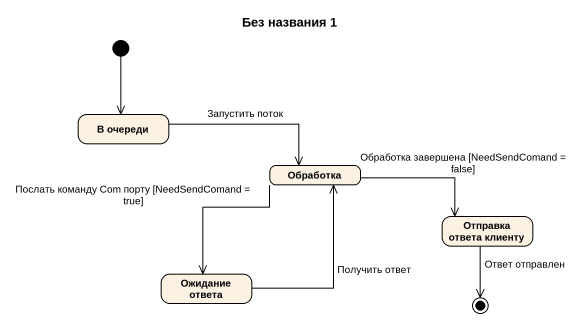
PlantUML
@startuml
title Без названия 1
hide empty description
state "В очереди" as В_очереди
state Обработка
state "Отправка ответа клиенту" as Отправка_ответа_клиенту
state "Ожидание ответа" as Ожидание_ответа
[*] --> В_очереди
В_очереди -right-> Обработка : Запустить поток
Обработка -right-> Отправка_ответа_клиенту : Обработка завершена [NeedSendComand = false]
Обработка --> Ожидание_ответа : Послать команду Com порту [NeedSendComand = true]
Ожидание_ответа -up-> Обработка : Получить ответ
Отправка_ответа_клиенту --> [*] : Ответ отправлен
@enduml
